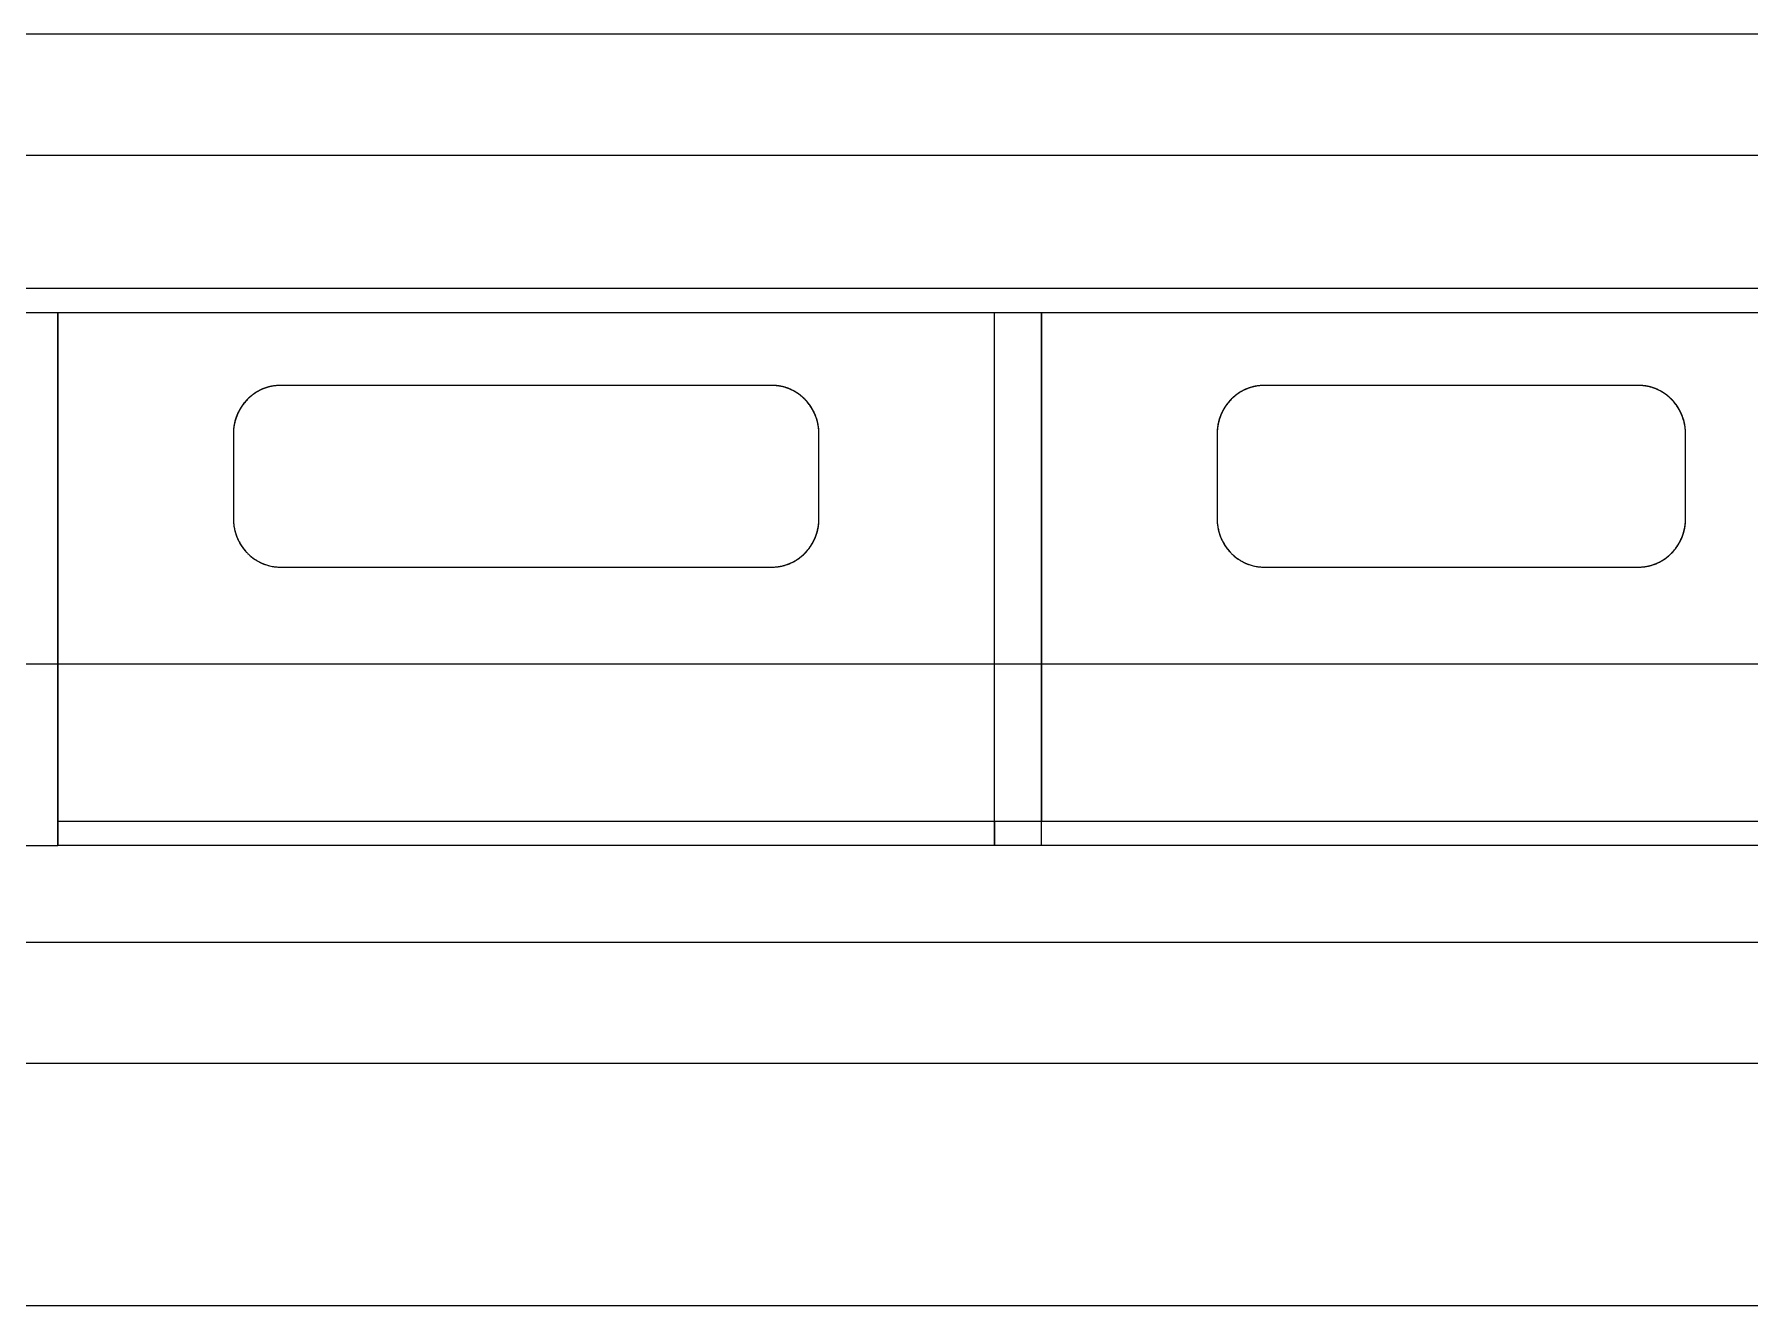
# Model space of a CAD drawing. Header units: millimetres. Extents: x 2680 to 2954, y 1171 to 1387.
# Drawn here: x 2750.29 to 2797.51, y 1268.89 to 1303.89 of the extents above; entities that cross this region are included whole.
import ezdxf

# ---------------------------------------------------------------- set-up
doc = ezdxf.new("R2010")
doc.units = ezdxf.units.MM

msp = doc.modelspace()

# ---------------------------------------------------------------- linework, layer by layer
at = {"color": 7, "linetype": 'Continuous', "lineweight": 15, "extrusion": (-0.253745, -3.38569e-15, 0.967271)}
for p, q in [((2820.574, 1303.892, 37.925), (2704.501, 1303.892, 7.476)), ((2820.574, 1300.558, 37.925), (2704.501, 1300.558, 7.476)), ((2820.574, 1296.892, 37.925), (2704.501, 1296.892, 7.476)), ((2750.93, 1296.225, 19.656), (2704.501, 1296.225, 7.476)), ((2776.724, 1296.225, 26.422), (2750.93, 1296.225, 19.656)), ((2750.93, 1296.225, 19.656), (2750.93, 1282.225, 19.656)), ((2820.574, 1296.225, 37.925), (2750.93, 1296.225, 19.656)), ((2750.93, 1282.225, 19.656), (2750.93, 1296.225, 19.656)), ((2750.93, 1281.558, 19.656), (2750.93, 1296.225, 19.656)), ((2776.724, 1282.225, 26.422), (2776.724, 1296.225, 26.422)), ((2778.014, 1296.225, 26.76), (2776.724, 1296.225, 26.422)), ((2776.724, 1281.558, 26.422), (2776.724, 1296.225, 26.422)), ((2778.014, 1296.225, 26.76), (2778.014, 1282.225, 26.76)), ((2820.574, 1296.225, 37.925), (2778.014, 1296.225, 26.76)), ((2778.014, 1281.558, 26.76), (2778.014, 1296.225, 26.76)), ((2770.598, 1294.225, 24.815), (2757.056, 1294.225, 21.263)), ((2794.458, 1294.225, 31.074), (2784.14, 1294.225, 28.367)), ((2755.767, 1292.892, 20.924), (2755.767, 1290.558, 20.924)), ((2755.767, 1292.892, 20.924), (2755.767, 1290.558, 20.924)), ((2755.767, 1292.892, 20.924), (2755.767, 1290.558, 20.924)), ((2755.767, 1292.892, 20.924), (2755.767, 1290.558, 20.924)), ((2771.888, 1290.558, 25.153), (2771.888, 1292.892, 25.153)), ((2771.888, 1290.558, 25.153), (2771.888, 1292.892, 25.153)), ((2771.888, 1290.558, 25.153), (2771.888, 1292.892, 25.153)), ((2771.888, 1290.558, 25.153), (2771.888, 1292.892, 25.153)), ((2782.85, 1292.892, 28.029), (2782.85, 1290.558, 28.029)), ((2782.85, 1292.892, 28.029), (2782.85, 1290.558, 28.029)), ((2782.85, 1292.892, 28.029), (2782.85, 1290.558, 28.029)), ((2782.85, 1292.892, 28.029), (2782.85, 1290.558, 28.029)), ((2795.747, 1290.558, 31.412), (2795.747, 1292.892, 31.412)), ((2795.747, 1290.558, 31.412), (2795.747, 1292.892, 31.412)), ((2795.747, 1290.558, 31.412), (2795.747, 1292.892, 31.412)), ((2795.747, 1290.558, 31.412), (2795.747, 1292.892, 31.412)), ((2757.056, 1289.225, 21.263), (2770.598, 1289.225, 24.815)), ((2784.14, 1289.225, 28.367), (2794.458, 1289.225, 31.074)), ((2820.574, 1286.549, 37.925), (2704.501, 1286.549, 7.476)), ((2776.724, 1282.225, 26.422), (2750.93, 1282.225, 19.656)), ((2750.93, 1281.558, 19.656), (2750.93, 1282.225, 19.656)), ((2750.93, 1282.225, 19.656), (2750.93, 1281.558, 19.656)), ((2820.574, 1282.225, 37.925), (2750.93, 1282.225, 19.656)), ((2776.724, 1282.225, 26.422), (2776.724, 1281.558, 26.422)), ((2820.574, 1282.225, 37.925), (2778.014, 1282.225, 26.76)), ((2778.014, 1281.558, 26.76), (2778.014, 1282.225, 26.76)), ((2749.318, 1281.558, 19.233), (2750.93, 1281.558, 19.656)), ((2776.724, 1281.558, 26.422), (2750.93, 1281.558, 19.656)), ((2820.574, 1281.558, 37.925), (2750.93, 1281.558, 19.656)), ((2778.014, 1281.558, 26.76), (2776.724, 1281.558, 26.422)), ((2820.574, 1281.558, 37.925), (2778.014, 1281.558, 26.76)), ((2820.574, 1278.892, 37.925), (2704.501, 1278.892, 7.476)), ((2820.574, 1275.558, 37.925), (2704.501, 1275.558, 7.476)), ((2820.574, 1268.892, 37.925), (2704.501, 1268.892, 7.476))]:
    msp.add_line(p, q, dxfattribs=at)
at = {"color": 7, "linetype": 'Continuous', "lineweight": 15}
for points, knots in [([(2757.056, 1294.225, 21.263), (2757.036, 1294.225, 21.257), (2756.995, 1294.224, 21.246), (2756.933, 1294.219, 21.23), (2756.871, 1294.212, 21.214), (2756.802, 1294.2, 21.196), (2756.728, 1294.182, 21.176), (2756.648, 1294.157, 21.156), (2756.571, 1294.128, 21.135), (2756.493, 1294.092, 21.115), (2756.418, 1294.051, 21.095), (2756.344, 1294.004, 21.076), (2756.274, 1293.953, 21.057), (2756.205, 1293.895, 21.039), (2756.137, 1293.829, 21.021), (2756.072, 1293.755, 21.004), (2756.013, 1293.677, 20.989), (2755.967, 1293.606, 20.977), (2755.932, 1293.545, 20.968), (2755.905, 1293.494, 20.961), (2755.881, 1293.442, 20.954), (2755.859, 1293.389, 20.949), (2755.84, 1293.335, 20.943), (2755.822, 1293.28, 20.939), (2755.807, 1293.224, 20.935), (2755.793, 1293.164, 20.931), (2755.782, 1293.1, 20.928), (2755.773, 1293.031, 20.926), (2755.768, 1292.962, 20.925), (2755.767, 1292.915, 20.924), (2755.767, 1292.892, 20.924)], [0, 0, 0, 0, 0.027087, 0.054277, 0.081776, 0.109377, 0.146361, 0.183575, 0.221474, 0.259588, 0.300123, 0.340879, 0.382269, 0.423854, 0.472048, 0.520494, 0.569663, 0.619055, 0.648237, 0.67742, 0.706763, 0.736106, 0.765927, 0.795749, 0.825726, 0.855703, 0.891612, 0.927587, 0.96376, 1, 1, 1, 1]), ([(2757.056, 1294.225, 21.263), (2757.051, 1294.225, 21.261), (2757.017, 1294.225, 21.252), (2756.955, 1294.222, 21.236), (2756.869, 1294.212, 21.213), (2756.783, 1294.196, 21.191), (2756.699, 1294.174, 21.169), (2756.619, 1294.147, 21.148), (2756.541, 1294.115, 21.127), (2756.466, 1294.078, 21.108), (2756.392, 1294.035, 21.088), (2756.319, 1293.987, 21.069), (2756.247, 1293.931, 21.05), (2756.18, 1293.871, 21.033), (2756.114, 1293.804, 21.015), (2756.05, 1293.728, 20.999), (2755.99, 1293.644, 20.983), (2755.936, 1293.556, 20.969), (2755.896, 1293.476, 20.958), (2755.867, 1293.408, 20.951), (2755.845, 1293.352, 20.945), (2755.827, 1293.295, 20.94), (2755.81, 1293.237, 20.936), (2755.796, 1293.178, 20.932), (2755.785, 1293.118, 20.929), (2755.776, 1293.057, 20.927), (2755.769, 1292.982, 20.925), (2755.767, 1292.926, 20.924), (2755.767, 1292.892, 20.924)], [0, 0, 0, 0, 0.0068373, 0.0445267, 0.08249, 0.1212939, 0.1603758, 0.1980198, 0.235886, 0.2743992, 0.3131139, 0.3558665, 0.3988471, 0.4424782, 0.486308, 0.5378128, 0.589589, 0.6421496, 0.6949548, 0.725872, 0.7567899, 0.7878848, 0.8189799, 0.8506148, 0.8822491, 0.9140636, 0.9458784, 1, 1, 1, 1]), ([(2757.056, 1294.225, 21.263), (2757.029, 1294.224, 21.255), (2756.973, 1294.223, 21.241), (2756.889, 1294.215, 21.219), (2756.806, 1294.201, 21.197), (2756.724, 1294.181, 21.175), (2756.646, 1294.157, 21.155), (2756.571, 1294.128, 21.135), (2756.498, 1294.094, 21.116), (2756.435, 1294.06, 21.099), (2756.381, 1294.028, 21.085), (2756.336, 1293.998, 21.074), (2756.293, 1293.967, 21.062), (2756.251, 1293.933, 21.051), (2756.21, 1293.898, 21.041), (2756.171, 1293.862, 21.03), (2756.134, 1293.824, 21.021), (2756.096, 1293.782, 21.011), (2756.057, 1293.735, 21), (2756.019, 1293.684, 20.99), (2755.983, 1293.631, 20.981), (2755.95, 1293.577, 20.972), (2755.919, 1293.521, 20.964), (2755.891, 1293.463, 20.957), (2755.865, 1293.404, 20.95), (2755.844, 1293.346, 20.944), (2755.825, 1293.29, 20.94), (2755.81, 1293.235, 20.936), (2755.797, 1293.18, 20.932), (2755.786, 1293.123, 20.929), (2755.777, 1293.066, 20.927), (2755.771, 1293.008, 20.925), (2755.767, 1292.95, 20.924), (2755.767, 1292.911, 20.924), (2755.767, 1292.892, 20.924)], [0, 0, 0, 0, 0.036113, 0.072489, 0.109676, 0.147131, 0.183108, 0.219295, 0.256089, 0.293069, 0.318434, 0.3438, 0.369361, 0.394922, 0.421032, 0.447142, 0.473415, 0.499688, 0.531753, 0.563819, 0.596123, 0.628428, 0.661428, 0.694429, 0.727647, 0.760866, 0.79039, 0.819915, 0.849583, 0.879252, 0.909363, 0.939474, 0.969737, 1, 1, 1, 1]), ([(2757.056, 1294.225, 21.263), (2757.029, 1294.224, 21.255), (2756.975, 1294.223, 21.241), (2756.895, 1294.215, 21.22), (2756.815, 1294.202, 21.199), (2756.736, 1294.184, 21.178), (2756.658, 1294.161, 21.158), (2756.581, 1294.132, 21.138), (2756.506, 1294.098, 21.118), (2756.433, 1294.06, 21.099), (2756.362, 1294.016, 21.081), (2756.302, 1293.974, 21.065), (2756.25, 1293.933, 21.051), (2756.206, 1293.895, 21.04), (2756.164, 1293.855, 21.029), (2756.124, 1293.814, 21.018), (2756.086, 1293.771, 21.008), (2756.05, 1293.726, 20.998), (2756.015, 1293.68, 20.99), (2755.984, 1293.632, 20.981), (2755.954, 1293.584, 20.973), (2755.927, 1293.535, 20.966), (2755.901, 1293.486, 20.96), (2755.878, 1293.435, 20.953), (2755.857, 1293.383, 20.948), (2755.838, 1293.329, 20.943), (2755.821, 1293.276, 20.938), (2755.804, 1293.213, 20.934), (2755.788, 1293.14, 20.93), (2755.776, 1293.059, 20.927), (2755.768, 1292.976, 20.925), (2755.767, 1292.92, 20.924), (2755.767, 1292.892, 20.924)], [0, 0, 0, 0, 0.0351047, 0.0704519, 0.1057783, 0.141335, 0.1775752, 0.2140325, 0.2519146, 0.2900034, 0.3286796, 0.3675345, 0.39555, 0.4235662, 0.451796, 0.480026, 0.5088614, 0.5376977, 0.5667147, 0.5957321, 0.6243428, 0.6529539, 0.6817122, 0.7104714, 0.7396683, 0.7688655, 0.7982036, 0.8275426, 0.8703827, 0.9133305, 0.9566092, 1, 1, 1, 1]), ([(2771.888, 1292.892, 25.153), (2771.888, 1292.914, 25.153), (2771.887, 1292.96, 25.153), (2771.882, 1293.028, 25.152), (2771.873, 1293.096, 25.149), (2771.861, 1293.164, 25.146), (2771.846, 1293.233, 25.142), (2771.826, 1293.3, 25.137), (2771.804, 1293.368, 25.131), (2771.778, 1293.433, 25.124), (2771.749, 1293.495, 25.117), (2771.717, 1293.556, 25.109), (2771.682, 1293.615, 25.099), (2771.644, 1293.673, 25.089), (2771.602, 1293.73, 25.078), (2771.556, 1293.786, 25.066), (2771.506, 1293.84, 25.053), (2771.448, 1293.896, 25.038), (2771.379, 1293.954, 25.02), (2771.314, 1294.002, 25.003), (2771.258, 1294.038, 24.988), (2771.214, 1294.064, 24.976), (2771.168, 1294.088, 24.965), (2771.122, 1294.11, 24.952), (2771.075, 1294.131, 24.94), (2771.028, 1294.149, 24.928), (2770.979, 1294.166, 24.915), (2770.929, 1294.181, 24.902), (2770.877, 1294.194, 24.888), (2770.824, 1294.205, 24.874), (2770.77, 1294.213, 24.86), (2770.714, 1294.22, 24.845), (2770.657, 1294.224, 24.83), (2770.618, 1294.225, 24.82), (2770.598, 1294.225, 24.815)], [0, 0, 0, 0, 0.035373, 0.070809, 0.106434, 0.142123, 0.17855, 0.215046, 0.251755, 0.288537, 0.323141, 0.35781, 0.392686, 0.427635, 0.463466, 0.499386, 0.535593, 0.571906, 0.618057, 0.664468, 0.688109, 0.711791, 0.735605, 0.759466, 0.782532, 0.805646, 0.828911, 0.852231, 0.876189, 0.900212, 0.924435, 0.948728, 0.974321, 1, 1, 1, 1]), ([(2771.888, 1292.892, 25.153), (2771.887, 1292.917, 25.153), (2771.887, 1292.969, 25.153), (2771.88, 1293.046, 25.151), (2771.869, 1293.124, 25.148), (2771.854, 1293.196, 25.145), (2771.837, 1293.265, 25.14), (2771.817, 1293.329, 25.135), (2771.794, 1293.393, 25.129), (2771.767, 1293.456, 25.122), (2771.737, 1293.518, 25.114), (2771.704, 1293.58, 25.105), (2771.666, 1293.64, 25.095), (2771.629, 1293.694, 25.085), (2771.593, 1293.741, 25.076), (2771.559, 1293.781, 25.067), (2771.523, 1293.821, 25.058), (2771.485, 1293.86, 25.048), (2771.445, 1293.898, 25.037), (2771.403, 1293.934, 25.026), (2771.358, 1293.969, 25.014), (2771.303, 1294.009, 25), (2771.235, 1294.052, 24.982), (2771.153, 1294.097, 24.961), (2771.08, 1294.129, 24.941), (2771.02, 1294.152, 24.926), (2770.96, 1294.172, 24.91), (2770.884, 1294.193, 24.89), (2770.807, 1294.208, 24.87), (2770.744, 1294.217, 24.853), (2770.696, 1294.221, 24.841), (2770.647, 1294.224, 24.828), (2770.615, 1294.225, 24.819), (2770.598, 1294.225, 24.815)], [0, 0, 0, 0, 0.040084, 0.08026, 0.120712, 0.161258, 0.195897, 0.230597, 0.26548, 0.300428, 0.336127, 0.371899, 0.407903, 0.443988, 0.470283, 0.496613, 0.523055, 0.549538, 0.576492, 0.603495, 0.630648, 0.657856, 0.700618, 0.743632, 0.78751, 0.8096, 0.831733, 0.872914, 0.914419, 0.935692, 0.957013, 0.978481, 1, 1, 1, 1]), ([(2771.888, 1292.892, 25.153), (2771.887, 1292.916, 25.153), (2771.887, 1292.965, 25.153), (2771.881, 1293.038, 25.151), (2771.871, 1293.11, 25.149), (2771.858, 1293.18, 25.145), (2771.842, 1293.247, 25.141), (2771.823, 1293.312, 25.136), (2771.8, 1293.376, 25.13), (2771.775, 1293.439, 25.124), (2771.746, 1293.502, 25.116), (2771.713, 1293.564, 25.107), (2771.676, 1293.624, 25.098), (2771.64, 1293.678, 25.088), (2771.605, 1293.726, 25.079), (2771.571, 1293.768, 25.07), (2771.535, 1293.809, 25.061), (2771.497, 1293.848, 25.051), (2771.457, 1293.887, 25.04), (2771.414, 1293.925, 25.029), (2771.37, 1293.961, 25.017), (2771.314, 1294.001, 25.003), (2771.248, 1294.045, 24.985), (2771.167, 1294.089, 24.964), (2771.096, 1294.122, 24.946), (2771.036, 1294.146, 24.93), (2770.99, 1294.162, 24.918), (2770.945, 1294.176, 24.906), (2770.898, 1294.189, 24.894), (2770.851, 1294.199, 24.881), (2770.803, 1294.208, 24.869), (2770.754, 1294.216, 24.856), (2770.703, 1294.221, 24.843), (2770.652, 1294.224, 24.829), (2770.617, 1294.225, 24.82), (2770.599, 1294.225, 24.815), (2770.598, 1294.225, 24.815)], [0, 0, 0, 0, 0.037764, 0.075603, 0.113669, 0.15181, 0.186615, 0.221477, 0.256518, 0.29162, 0.327442, 0.363334, 0.399446, 0.435635, 0.462442, 0.489284, 0.516238, 0.543232, 0.570699, 0.598214, 0.625882, 0.653606, 0.695878, 0.738389, 0.781735, 0.803555, 0.825419, 0.846546, 0.867717, 0.889027, 0.910387, 0.932323, 0.954317, 0.976487, 0.998718, 1, 1, 1, 1]), ([(2771.888, 1292.892, 25.153), (2771.888, 1292.914, 25.153), (2771.887, 1292.959, 25.153), (2771.882, 1293.027, 25.152), (2771.873, 1293.094, 25.15), (2771.862, 1293.161, 25.146), (2771.847, 1293.229, 25.142), (2771.828, 1293.296, 25.138), (2771.806, 1293.362, 25.132), (2771.78, 1293.426, 25.125), (2771.752, 1293.489, 25.118), (2771.72, 1293.55, 25.109), (2771.685, 1293.61, 25.1), (2771.647, 1293.669, 25.09), (2771.605, 1293.727, 25.079), (2771.558, 1293.783, 25.067), (2771.508, 1293.838, 25.054), (2771.45, 1293.894, 25.038), (2771.382, 1293.952, 25.021), (2771.317, 1293.999, 25.004), (2771.262, 1294.035, 24.989), (2771.218, 1294.061, 24.978), (2771.174, 1294.085, 24.966), (2771.118, 1294.113, 24.951), (2771.05, 1294.141, 24.933), (2770.968, 1294.17, 24.912), (2770.883, 1294.193, 24.89), (2770.808, 1294.208, 24.87), (2770.746, 1294.216, 24.854), (2770.697, 1294.221, 24.841), (2770.648, 1294.224, 24.828), (2770.615, 1294.225, 24.819), (2770.598, 1294.225, 24.815)], [0, 0, 0, 0, 0.034981, 0.070021, 0.105242, 0.140523, 0.176496, 0.212533, 0.248767, 0.285068, 0.320205, 0.355407, 0.390813, 0.426292, 0.462645, 0.499086, 0.535813, 0.572644, 0.618453, 0.664511, 0.687958, 0.711445, 0.735062, 0.758725, 0.796952, 0.835412, 0.874663, 0.914214, 0.935526, 0.956891, 0.978418, 1, 1, 1, 1]), ([(2784.14, 1294.225, 28.367), (2784.135, 1294.225, 28.366), (2784.101, 1294.225, 28.357), (2784.038, 1294.222, 28.341), (2783.952, 1294.212, 28.318), (2783.866, 1294.196, 28.296), (2783.783, 1294.174, 28.274), (2783.702, 1294.147, 28.253), (2783.625, 1294.115, 28.232), (2783.55, 1294.078, 28.213), (2783.475, 1294.035, 28.193), (2783.402, 1293.987, 28.174), (2783.331, 1293.931, 28.155), (2783.264, 1293.871, 28.138), (2783.198, 1293.804, 28.12), (2783.134, 1293.728, 28.104), (2783.074, 1293.644, 28.088), (2783.02, 1293.556, 28.074), (2782.98, 1293.476, 28.063), (2782.95, 1293.408, 28.055), (2782.929, 1293.352, 28.05), (2782.91, 1293.295, 28.045), (2782.894, 1293.237, 28.041), (2782.88, 1293.178, 28.037), (2782.868, 1293.118, 28.034), (2782.86, 1293.057, 28.032), (2782.852, 1292.982, 28.03), (2782.851, 1292.926, 28.029), (2782.85, 1292.892, 28.029)], [0, 0, 0, 0, 0.006837, 0.044526, 0.08249, 0.121294, 0.160376, 0.19802, 0.235886, 0.274399, 0.313114, 0.355867, 0.398847, 0.442478, 0.486308, 0.537813, 0.589589, 0.64215, 0.694955, 0.725872, 0.75679, 0.787885, 0.81898, 0.850615, 0.882249, 0.914064, 0.945878, 1, 1, 1, 1]), ([(2784.14, 1294.225, 28.367), (2784.119, 1294.225, 28.362), (2784.078, 1294.224, 28.351), (2784.016, 1294.219, 28.335), (2783.954, 1294.212, 28.319), (2783.886, 1294.2, 28.301), (2783.812, 1294.182, 28.281), (2783.732, 1294.157, 28.26), (2783.654, 1294.128, 28.24), (2783.577, 1294.092, 28.22), (2783.501, 1294.051, 28.2), (2783.428, 1294.004, 28.181), (2783.358, 1293.953, 28.162), (2783.289, 1293.895, 28.144), (2783.221, 1293.829, 28.126), (2783.156, 1293.755, 28.109), (2783.096, 1293.677, 28.094), (2783.05, 1293.606, 28.082), (2783.015, 1293.545, 28.072), (2782.989, 1293.494, 28.065), (2782.965, 1293.442, 28.059), (2782.943, 1293.389, 28.053), (2782.923, 1293.335, 28.048), (2782.906, 1293.28, 28.044), (2782.891, 1293.224, 28.04), (2782.877, 1293.164, 28.036), (2782.866, 1293.1, 28.033), (2782.857, 1293.031, 28.031), (2782.851, 1292.962, 28.029), (2782.851, 1292.915, 28.029), (2782.85, 1292.892, 28.029)], [0, 0, 0, 0, 0.027087, 0.054277, 0.081776, 0.109377, 0.14636, 0.183575, 0.221474, 0.259588, 0.300123, 0.340879, 0.382269, 0.423854, 0.472048, 0.520494, 0.569663, 0.619055, 0.648237, 0.67742, 0.706763, 0.736106, 0.765927, 0.795749, 0.825726, 0.855703, 0.891612, 0.927587, 0.96376, 1, 1, 1, 1]), ([(2784.14, 1294.225, 28.367), (2784.112, 1294.224, 28.36), (2784.057, 1294.223, 28.346), (2783.973, 1294.215, 28.324), (2783.889, 1294.201, 28.302), (2783.808, 1294.181, 28.28), (2783.73, 1294.157, 28.26), (2783.654, 1294.128, 28.24), (2783.581, 1294.094, 28.221), (2783.518, 1294.06, 28.204), (2783.465, 1294.028, 28.19), (2783.42, 1293.998, 28.179), (2783.377, 1293.967, 28.167), (2783.334, 1293.933, 28.156), (2783.294, 1293.898, 28.145), (2783.255, 1293.862, 28.135), (2783.217, 1293.824, 28.125), (2783.179, 1293.782, 28.115), (2783.141, 1293.735, 28.105), (2783.102, 1293.684, 28.095), (2783.066, 1293.631, 28.086), (2783.033, 1293.577, 28.077), (2783.002, 1293.521, 28.069), (2782.974, 1293.463, 28.062), (2782.949, 1293.404, 28.055), (2782.927, 1293.346, 28.049), (2782.909, 1293.29, 28.044), (2782.893, 1293.235, 28.04), (2782.88, 1293.18, 28.037), (2782.869, 1293.123, 28.034), (2782.861, 1293.066, 28.032), (2782.855, 1293.008, 28.03), (2782.851, 1292.95, 28.029), (2782.851, 1292.911, 28.029), (2782.85, 1292.892, 28.029)], [0, 0, 0, 0, 0.036113, 0.072489, 0.109676, 0.147131, 0.183108, 0.219295, 0.256089, 0.293068, 0.318434, 0.3438, 0.369361, 0.394922, 0.421032, 0.447142, 0.473414, 0.499688, 0.531753, 0.563819, 0.596123, 0.628428, 0.661428, 0.694429, 0.727647, 0.760865, 0.790391, 0.819915, 0.849583, 0.879252, 0.909363, 0.939474, 0.969737, 1, 1, 1, 1]), ([(2784.14, 1294.225, 28.367), (2784.113, 1294.224, 28.36), (2784.059, 1294.223, 28.346), (2783.978, 1294.215, 28.325), (2783.898, 1294.202, 28.304), (2783.819, 1294.184, 28.283), (2783.741, 1294.161, 28.263), (2783.665, 1294.132, 28.243), (2783.589, 1294.098, 28.223), (2783.516, 1294.06, 28.204), (2783.446, 1294.016, 28.185), (2783.385, 1293.974, 28.169), (2783.334, 1293.933, 28.156), (2783.29, 1293.895, 28.144), (2783.248, 1293.855, 28.133), (2783.208, 1293.814, 28.123), (2783.17, 1293.771, 28.113), (2783.133, 1293.726, 28.103), (2783.099, 1293.68, 28.094), (2783.067, 1293.632, 28.086), (2783.038, 1293.584, 28.078), (2783.01, 1293.535, 28.071), (2782.985, 1293.486, 28.064), (2782.962, 1293.435, 28.058), (2782.94, 1293.383, 28.053), (2782.921, 1293.329, 28.048), (2782.905, 1293.276, 28.043), (2782.888, 1293.213, 28.039), (2782.872, 1293.14, 28.035), (2782.86, 1293.059, 28.032), (2782.852, 1292.976, 28.029), (2782.851, 1292.92, 28.029), (2782.85, 1292.892, 28.029)], [0, 0, 0, 0, 0.035104, 0.070452, 0.105778, 0.141335, 0.177575, 0.214032, 0.251915, 0.290003, 0.32868, 0.367535, 0.39555, 0.423566, 0.451796, 0.480026, 0.508861, 0.537697, 0.566714, 0.595732, 0.624342, 0.652954, 0.681712, 0.710471, 0.739668, 0.768865, 0.798204, 0.827543, 0.870383, 0.913331, 0.956609, 1, 1, 1, 1]), ([(2795.747, 1292.892, 31.412), (2795.747, 1292.917, 31.412), (2795.746, 1292.969, 31.412), (2795.739, 1293.046, 31.41), (2795.728, 1293.124, 31.407), (2795.714, 1293.196, 31.404), (2795.696, 1293.265, 31.399), (2795.676, 1293.329, 31.394), (2795.653, 1293.393, 31.388), (2795.627, 1293.456, 31.381), (2795.597, 1293.518, 31.373), (2795.563, 1293.58, 31.364), (2795.526, 1293.64, 31.354), (2795.488, 1293.694, 31.344), (2795.452, 1293.741, 31.335), (2795.419, 1293.781, 31.326), (2795.383, 1293.821, 31.317), (2795.345, 1293.86, 31.307), (2795.304, 1293.898, 31.296), (2795.262, 1293.934, 31.285), (2795.218, 1293.969, 31.273), (2795.162, 1294.009, 31.259), (2795.094, 1294.052, 31.241), (2795.012, 1294.097, 31.22), (2794.94, 1294.129, 31.201), (2794.879, 1294.152, 31.185), (2794.819, 1294.172, 31.169), (2794.743, 1294.193, 31.149), (2794.667, 1294.208, 31.129), (2794.604, 1294.217, 31.112), (2794.555, 1294.221, 31.1), (2794.507, 1294.224, 31.087), (2794.474, 1294.225, 31.078), (2794.458, 1294.225, 31.074)], [0, 0, 0, 0, 0.040084, 0.0802596, 0.1207118, 0.1612575, 0.195897, 0.2305963, 0.2654804, 0.3004278, 0.3361269, 0.3718987, 0.4079023, 0.4439882, 0.4702825, 0.4966128, 0.5230547, 0.5495376, 0.5764919, 0.6034941, 0.6306483, 0.6578563, 0.7006179, 0.7436323, 0.7875099, 0.8095988, 0.8317329, 0.8729141, 0.9144194, 0.935692, 0.9570123, 0.9784808, 1, 1, 1, 1]), ([(2795.747, 1292.892, 31.412), (2795.747, 1292.914, 31.412), (2795.746, 1292.96, 31.412), (2795.741, 1293.028, 31.411), (2795.733, 1293.096, 31.409), (2795.721, 1293.164, 31.405), (2795.705, 1293.233, 31.401), (2795.686, 1293.3, 31.396), (2795.663, 1293.368, 31.39), (2795.637, 1293.433, 31.383), (2795.608, 1293.495, 31.376), (2795.577, 1293.556, 31.368), (2795.542, 1293.615, 31.358), (2795.503, 1293.673, 31.348), (2795.461, 1293.73, 31.337), (2795.415, 1293.786, 31.325), (2795.365, 1293.84, 31.312), (2795.307, 1293.896, 31.297), (2795.239, 1293.954, 31.279), (2795.173, 1294.002, 31.262), (2795.117, 1294.038, 31.247), (2795.073, 1294.064, 31.236), (2795.028, 1294.088, 31.224), (2794.982, 1294.11, 31.212), (2794.935, 1294.131, 31.199), (2794.887, 1294.149, 31.187), (2794.838, 1294.166, 31.174), (2794.788, 1294.181, 31.161), (2794.736, 1294.194, 31.147), (2794.683, 1294.205, 31.133), (2794.629, 1294.213, 31.119), (2794.573, 1294.22, 31.104), (2794.516, 1294.224, 31.089), (2794.477, 1294.225, 31.079), (2794.458, 1294.225, 31.074)], [0, 0, 0, 0, 0.035373, 0.070809, 0.106434, 0.142123, 0.17855, 0.215046, 0.251755, 0.288537, 0.323141, 0.35781, 0.392686, 0.427635, 0.463466, 0.499385, 0.535593, 0.571905, 0.618056, 0.664468, 0.688108, 0.71179, 0.735604, 0.759465, 0.782531, 0.805645, 0.82891, 0.85223, 0.876188, 0.900211, 0.924435, 0.948728, 0.97432, 1, 1, 1, 1]), ([(2795.747, 1292.892, 31.412), (2795.747, 1292.916, 31.412), (2795.746, 1292.965, 31.412), (2795.74, 1293.038, 31.41), (2795.73, 1293.11, 31.408), (2795.717, 1293.18, 31.405), (2795.701, 1293.247, 31.4), (2795.682, 1293.312, 31.395), (2795.66, 1293.376, 31.389), (2795.634, 1293.439, 31.383), (2795.605, 1293.502, 31.375), (2795.572, 1293.564, 31.366), (2795.536, 1293.624, 31.357), (2795.499, 1293.678, 31.347), (2795.464, 1293.726, 31.338), (2795.43, 1293.768, 31.329), (2795.394, 1293.809, 31.32), (2795.356, 1293.848, 31.31), (2795.316, 1293.887, 31.299), (2795.274, 1293.925, 31.288), (2795.229, 1293.961, 31.276), (2795.174, 1294.001, 31.262), (2795.107, 1294.045, 31.244), (2795.026, 1294.089, 31.223), (2794.955, 1294.122, 31.205), (2794.895, 1294.146, 31.189), (2794.85, 1294.162, 31.177), (2794.804, 1294.176, 31.165), (2794.758, 1294.189, 31.153), (2794.711, 1294.199, 31.14), (2794.662, 1294.208, 31.128), (2794.613, 1294.216, 31.115), (2794.563, 1294.221, 31.102), (2794.512, 1294.224, 31.088), (2794.477, 1294.225, 31.079), (2794.459, 1294.225, 31.074), (2794.458, 1294.225, 31.074)], [0, 0, 0, 0, 0.0377635, 0.0756028, 0.1136685, 0.1518102, 0.1866146, 0.2214764, 0.2565174, 0.2916192, 0.3274422, 0.3633345, 0.3994458, 0.4356345, 0.462442, 0.489284, 0.5162378, 0.5432322, 0.5706989, 0.5982133, 0.6258822, 0.6536057, 0.6958775, 0.7383885, 0.781735, 0.8035553, 0.8254191, 0.8465461, 0.8677165, 0.8890265, 0.9103857, 0.9323231, 0.9543162, 0.9764865, 0.9987179, 1, 1, 1, 1]), ([(2795.747, 1292.892, 31.412), (2795.747, 1292.914, 31.412), (2795.746, 1292.959, 31.412), (2795.741, 1293.027, 31.411), (2795.733, 1293.094, 31.409), (2795.721, 1293.161, 31.406), (2795.706, 1293.229, 31.402), (2795.687, 1293.296, 31.397), (2795.665, 1293.362, 31.391), (2795.64, 1293.426, 31.384), (2795.611, 1293.489, 31.377), (2795.58, 1293.55, 31.368), (2795.545, 1293.61, 31.359), (2795.506, 1293.669, 31.349), (2795.464, 1293.727, 31.338), (2795.418, 1293.783, 31.326), (2795.367, 1293.838, 31.313), (2795.309, 1293.894, 31.297), (2795.242, 1293.952, 31.28), (2795.176, 1293.999, 31.263), (2795.121, 1294.035, 31.248), (2795.078, 1294.061, 31.237), (2795.033, 1294.085, 31.225), (2794.977, 1294.113, 31.21), (2794.909, 1294.141, 31.193), (2794.828, 1294.17, 31.171), (2794.743, 1294.193, 31.149), (2794.668, 1294.208, 31.129), (2794.606, 1294.216, 31.113), (2794.557, 1294.221, 31.1), (2794.507, 1294.224, 31.087), (2794.474, 1294.225, 31.078), (2794.458, 1294.225, 31.074)], [0, 0, 0, 0, 0.034981, 0.070021, 0.105242, 0.140523, 0.176496, 0.212533, 0.248767, 0.285067, 0.320204, 0.355406, 0.390813, 0.426291, 0.462645, 0.499086, 0.535813, 0.572644, 0.618453, 0.66451, 0.687957, 0.711445, 0.735062, 0.758726, 0.796952, 0.835412, 0.874662, 0.914213, 0.935525, 0.95689, 0.978418, 1, 1, 1, 1]), ([(2755.767, 1290.558, 20.924), (2755.767, 1290.538, 20.924), (2755.767, 1290.498, 20.924), (2755.772, 1290.437, 20.926), (2755.778, 1290.377, 20.927), (2755.788, 1290.316, 20.93), (2755.8, 1290.255, 20.933), (2755.815, 1290.194, 20.937), (2755.833, 1290.134, 20.942), (2755.858, 1290.064, 20.948), (2755.89, 1289.988, 20.956), (2755.927, 1289.913, 20.966), (2755.964, 1289.849, 20.976), (2755.999, 1289.795, 20.985), (2756.036, 1289.742, 20.995), (2756.077, 1289.69, 21.006), (2756.125, 1289.635, 21.018), (2756.182, 1289.577, 21.033), (2756.24, 1289.525, 21.049), (2756.295, 1289.482, 21.063), (2756.353, 1289.44, 21.078), (2756.422, 1289.396, 21.096), (2756.5, 1289.354, 21.117), (2756.577, 1289.319, 21.137), (2756.644, 1289.294, 21.154), (2756.704, 1289.275, 21.17), (2756.766, 1289.258, 21.186), (2756.838, 1289.243, 21.205), (2756.916, 1289.232, 21.226), (2756.989, 1289.226, 21.245), (2757.034, 1289.225, 21.257), (2757.056, 1289.225, 21.263)], [0, 0, 0, 0, 0.0308421, 0.0618087, 0.0927752, 0.124168, 0.1555606, 0.1873979, 0.2192343, 0.2512206, 0.2976292, 0.3440367, 0.3755514, 0.4070657, 0.4391359, 0.4712062, 0.5034689, 0.5457584, 0.5880463, 0.6167983, 0.6455499, 0.6895735, 0.7335952, 0.7710748, 0.8085534, 0.834005, 0.8594565, 0.8983628, 0.9372687, 0.9685816, 1, 1, 1, 1]), ([(2755.767, 1290.558, 20.924), (2755.767, 1290.538, 20.924), (2755.767, 1290.498, 20.924), (2755.772, 1290.437, 20.926), (2755.778, 1290.377, 20.927), (2755.788, 1290.316, 20.93), (2755.8, 1290.255, 20.933), (2755.815, 1290.194, 20.937), (2755.833, 1290.134, 20.942), (2755.858, 1290.064, 20.948), (2755.89, 1289.988, 20.956), (2755.927, 1289.913, 20.966), (2755.964, 1289.849, 20.976), (2755.999, 1289.795, 20.985), (2756.036, 1289.742, 20.995), (2756.077, 1289.69, 21.006), (2756.125, 1289.635, 21.018), (2756.182, 1289.577, 21.033), (2756.24, 1289.525, 21.049), (2756.295, 1289.482, 21.063), (2756.353, 1289.44, 21.078), (2756.422, 1289.396, 21.096), (2756.5, 1289.354, 21.117), (2756.577, 1289.319, 21.137), (2756.644, 1289.294, 21.154), (2756.704, 1289.275, 21.17), (2756.766, 1289.258, 21.186), (2756.838, 1289.243, 21.205), (2756.916, 1289.232, 21.226), (2756.989, 1289.226, 21.245), (2757.034, 1289.225, 21.257), (2757.056, 1289.225, 21.263)], [0, 0, 0, 0, 0.0308421, 0.0618087, 0.0927752, 0.124168, 0.1555606, 0.1873979, 0.2192343, 0.2512206, 0.2976292, 0.3440367, 0.3755514, 0.4070657, 0.4391359, 0.4712062, 0.5034689, 0.5457584, 0.5880463, 0.6167983, 0.6455499, 0.6895735, 0.7335952, 0.7710748, 0.8085534, 0.834005, 0.8594565, 0.8983628, 0.9372687, 0.9685816, 1, 1, 1, 1]), ([(2755.767, 1290.558, 20.924), (2755.767, 1290.539, 20.924), (2755.767, 1290.499, 20.924), (2755.771, 1290.44, 20.925), (2755.778, 1290.38, 20.927), (2755.787, 1290.321, 20.93), (2755.799, 1290.261, 20.933), (2755.813, 1290.201, 20.936), (2755.831, 1290.142, 20.941), (2755.854, 1290.074, 20.947), (2755.885, 1289.998, 20.955), (2755.921, 1289.925, 20.965), (2755.956, 1289.862, 20.974), (2755.989, 1289.808, 20.983), (2756.026, 1289.756, 20.992), (2756.065, 1289.705, 21.002), (2756.111, 1289.65, 21.015), (2756.166, 1289.593, 21.029), (2756.222, 1289.54, 21.044), (2756.275, 1289.497, 21.058), (2756.331, 1289.455, 21.072), (2756.398, 1289.41, 21.09), (2756.474, 1289.367, 21.11), (2756.55, 1289.331, 21.13), (2756.616, 1289.304, 21.147), (2756.676, 1289.284, 21.163), (2756.737, 1289.266, 21.179), (2756.809, 1289.249, 21.198), (2756.891, 1289.235, 21.219), (2756.974, 1289.227, 21.241), (2757.029, 1289.225, 21.255), (2757.056, 1289.225, 21.263)], [0, 0, 0, 0, 0.030055, 0.060232, 0.090408, 0.120999, 0.151589, 0.182611, 0.213634, 0.244801, 0.290025, 0.335247, 0.365947, 0.396646, 0.427875, 0.459104, 0.490513, 0.532196, 0.573878, 0.602195, 0.630512, 0.673825, 0.717137, 0.754958, 0.792778, 0.818444, 0.844111, 0.883314, 0.922518, 0.961166, 1, 1, 1, 1]), ([(2755.767, 1290.558, 20.924), (2755.767, 1290.539, 20.924), (2755.767, 1290.499, 20.924), (2755.771, 1290.44, 20.925), (2755.778, 1290.38, 20.927), (2755.787, 1290.321, 20.93), (2755.799, 1290.261, 20.933), (2755.813, 1290.201, 20.936), (2755.831, 1290.142, 20.941), (2755.854, 1290.074, 20.947), (2755.885, 1289.998, 20.955), (2755.921, 1289.925, 20.965), (2755.956, 1289.862, 20.974), (2755.989, 1289.808, 20.983), (2756.026, 1289.756, 20.992), (2756.065, 1289.705, 21.002), (2756.111, 1289.65, 21.015), (2756.166, 1289.593, 21.029), (2756.222, 1289.54, 21.044), (2756.275, 1289.497, 21.058), (2756.331, 1289.455, 21.072), (2756.398, 1289.41, 21.09), (2756.474, 1289.367, 21.11), (2756.55, 1289.331, 21.13), (2756.616, 1289.304, 21.147), (2756.676, 1289.284, 21.163), (2756.737, 1289.266, 21.179), (2756.809, 1289.249, 21.198), (2756.891, 1289.235, 21.219), (2756.974, 1289.227, 21.241), (2757.029, 1289.225, 21.255), (2757.056, 1289.225, 21.263)], [0, 0, 0, 0, 0.030055, 0.060232, 0.090408, 0.120999, 0.151589, 0.182611, 0.213634, 0.244801, 0.290025, 0.335247, 0.365947, 0.396646, 0.427875, 0.459104, 0.490513, 0.532196, 0.573878, 0.602195, 0.630512, 0.673825, 0.717137, 0.754958, 0.792778, 0.818444, 0.844111, 0.883314, 0.922518, 0.961166, 1, 1, 1, 1]), ([(2770.598, 1289.225, 24.815), (2770.627, 1289.225, 24.822), (2770.684, 1289.227, 24.837), (2770.772, 1289.236, 24.861), (2770.864, 1289.252, 24.885), (2770.959, 1289.277, 24.91), (2771.052, 1289.309, 24.934), (2771.142, 1289.348, 24.958), (2771.229, 1289.394, 24.98), (2771.311, 1289.446, 25.002), (2771.39, 1289.505, 25.023), (2771.466, 1289.57, 25.043), (2771.537, 1289.642, 25.061), (2771.603, 1289.72, 25.079), (2771.663, 1289.803, 25.094), (2771.708, 1289.877, 25.106), (2771.741, 1289.939, 25.115), (2771.765, 1289.988, 25.121), (2771.786, 1290.038, 25.127), (2771.806, 1290.089, 25.132), (2771.824, 1290.141, 25.136), (2771.839, 1290.194, 25.141), (2771.853, 1290.248, 25.144), (2771.865, 1290.305, 25.147), (2771.875, 1290.365, 25.15), (2771.882, 1290.429, 25.152), (2771.887, 1290.494, 25.153), (2771.888, 1290.537, 25.153), (2771.888, 1290.558, 25.153)], [0, 0, 0, 0, 0.03956, 0.079334, 0.124255, 0.169483, 0.215657, 0.262149, 0.308086, 0.354313, 0.401424, 0.448825, 0.498005, 0.547483, 0.597854, 0.648515, 0.675589, 0.702664, 0.729899, 0.757136, 0.784859, 0.812581, 0.840463, 0.868344, 0.901105, 0.933928, 0.966933, 1, 1, 1, 1]), ([(2770.598, 1289.225, 24.815), (2770.62, 1289.225, 24.821), (2770.665, 1289.226, 24.832), (2770.731, 1289.231, 24.85), (2770.798, 1289.24, 24.867), (2770.874, 1289.255, 24.887), (2770.958, 1289.277, 24.909), (2771.05, 1289.308, 24.933), (2771.14, 1289.347, 24.957), (2771.227, 1289.393, 24.98), (2771.31, 1289.445, 25.002), (2771.389, 1289.504, 25.023), (2771.464, 1289.569, 25.042), (2771.535, 1289.64, 25.061), (2771.601, 1289.718, 25.078), (2771.662, 1289.802, 25.094), (2771.716, 1289.891, 25.108), (2771.756, 1289.969, 25.119), (2771.785, 1290.035, 25.126), (2771.805, 1290.087, 25.132), (2771.823, 1290.139, 25.136), (2771.839, 1290.193, 25.14), (2771.853, 1290.247, 25.144), (2771.864, 1290.302, 25.147), (2771.874, 1290.358, 25.15), (2771.881, 1290.419, 25.152), (2771.887, 1290.486, 25.153), (2771.887, 1290.534, 25.153), (2771.888, 1290.558, 25.153)], [0, 0, 0, 0, 0.030849, 0.0618, 0.093058, 0.12442, 0.16936, 0.2146, 0.260764, 0.307235, 0.353777, 0.400611, 0.448324, 0.496324, 0.546588, 0.597154, 0.648627, 0.700393, 0.728159, 0.755925, 0.783857, 0.81179, 0.840225, 0.86866, 0.89726, 0.92586, 0.962887, 1, 1, 1, 1]), ([(2770.598, 1289.225, 24.815), (2770.618, 1289.225, 24.82), (2770.659, 1289.226, 24.831), (2770.72, 1289.23, 24.847), (2770.781, 1289.238, 24.863), (2770.854, 1289.251, 24.882), (2770.938, 1289.271, 24.904), (2771.033, 1289.302, 24.929), (2771.126, 1289.34, 24.953), (2771.216, 1289.386, 24.977), (2771.301, 1289.439, 24.999), (2771.383, 1289.498, 25.021), (2771.459, 1289.564, 25.041), (2771.532, 1289.636, 25.06), (2771.599, 1289.715, 25.077), (2771.66, 1289.799, 25.094), (2771.715, 1289.889, 25.108), (2771.755, 1289.967, 25.119), (2771.784, 1290.033, 25.126), (2771.804, 1290.084, 25.131), (2771.822, 1290.136, 25.136), (2771.838, 1290.189, 25.14), (2771.852, 1290.243, 25.144), (2771.863, 1290.297, 25.147), (2771.873, 1290.352, 25.149), (2771.881, 1290.414, 25.151), (2771.887, 1290.483, 25.153), (2771.887, 1290.533, 25.153), (2771.888, 1290.558, 25.153)], [0, 0, 0, 0, 0.028571, 0.057216, 0.086091, 0.115041, 0.161429, 0.208132, 0.255808, 0.303813, 0.351304, 0.3991, 0.447827, 0.496862, 0.547188, 0.597827, 0.649405, 0.701291, 0.728598, 0.755906, 0.783381, 0.810855, 0.838833, 0.866812, 0.894956, 0.923099, 0.961499, 1, 1, 1, 1]), ([(2770.598, 1289.225, 24.815), (2770.625, 1289.225, 24.822), (2770.679, 1289.226, 24.836), (2770.765, 1289.235, 24.859), (2770.857, 1289.251, 24.883), (2770.953, 1289.275, 24.908), (2771.049, 1289.308, 24.933), (2771.141, 1289.348, 24.958), (2771.23, 1289.394, 24.981), (2771.315, 1289.448, 25.003), (2771.395, 1289.508, 25.024), (2771.472, 1289.576, 25.044), (2771.543, 1289.649, 25.063), (2771.609, 1289.729, 25.08), (2771.669, 1289.813, 25.096), (2771.714, 1289.888, 25.108), (2771.747, 1289.951, 25.116), (2771.778, 1290.017, 25.124), (2771.805, 1290.084, 25.131), (2771.827, 1290.153, 25.137), (2771.842, 1290.206, 25.141), (2771.855, 1290.259, 25.145), (2771.867, 1290.315, 25.148), (2771.876, 1290.374, 25.15), (2771.883, 1290.435, 25.152), (2771.887, 1290.497, 25.153), (2771.888, 1290.538, 25.153), (2771.888, 1290.558, 25.153)], [0, 0, 0, 0, 0.037638, 0.075447, 0.121843, 0.168557, 0.216261, 0.2643, 0.311412, 0.35883, 0.407184, 0.455847, 0.505449, 0.555361, 0.606207, 0.657358, 0.684173, 0.710989, 0.764936, 0.792409, 0.819883, 0.847517, 0.875152, 0.906227, 0.937357, 0.968652, 1, 1, 1, 1]), ([(2782.85, 1290.558, 28.029), (2782.851, 1290.538, 28.029), (2782.851, 1290.498, 28.029), (2782.855, 1290.437, 28.03), (2782.862, 1290.377, 28.032), (2782.871, 1290.316, 28.035), (2782.884, 1290.255, 28.038), (2782.899, 1290.194, 28.042), (2782.917, 1290.134, 28.047), (2782.941, 1290.064, 28.053), (2782.973, 1289.988, 28.061), (2783.011, 1289.913, 28.071), (2783.047, 1289.849, 28.081), (2783.082, 1289.795, 28.09), (2783.12, 1289.742, 28.1), (2783.161, 1289.69, 28.111), (2783.209, 1289.635, 28.123), (2783.265, 1289.577, 28.138), (2783.324, 1289.525, 28.153), (2783.378, 1289.482, 28.168), (2783.436, 1289.44, 28.183), (2783.506, 1289.396, 28.201), (2783.584, 1289.354, 28.222), (2783.661, 1289.319, 28.242), (2783.728, 1289.294, 28.259), (2783.788, 1289.275, 28.275), (2783.85, 1289.258, 28.291), (2783.922, 1289.243, 28.31), (2784, 1289.232, 28.331), (2784.072, 1289.226, 28.35), (2784.117, 1289.225, 28.362), (2784.14, 1289.225, 28.367)], [0, 0, 0, 0, 0.030842, 0.061809, 0.092775, 0.124168, 0.155561, 0.187398, 0.219234, 0.251221, 0.297629, 0.344037, 0.375552, 0.407066, 0.439136, 0.471206, 0.503469, 0.545759, 0.588047, 0.616798, 0.64555, 0.689573, 0.733595, 0.771075, 0.808553, 0.834006, 0.859457, 0.898363, 0.937269, 0.968582, 1, 1, 1, 1]), ([(2782.85, 1290.558, 28.029), (2782.851, 1290.538, 28.029), (2782.851, 1290.498, 28.029), (2782.855, 1290.437, 28.03), (2782.862, 1290.377, 28.032), (2782.871, 1290.316, 28.035), (2782.884, 1290.255, 28.038), (2782.899, 1290.194, 28.042), (2782.917, 1290.134, 28.047), (2782.941, 1290.064, 28.053), (2782.973, 1289.988, 28.061), (2783.011, 1289.913, 28.071), (2783.047, 1289.849, 28.081), (2783.082, 1289.795, 28.09), (2783.12, 1289.742, 28.1), (2783.161, 1289.69, 28.111), (2783.209, 1289.635, 28.123), (2783.265, 1289.577, 28.138), (2783.324, 1289.525, 28.153), (2783.378, 1289.482, 28.168), (2783.436, 1289.44, 28.183), (2783.506, 1289.396, 28.201), (2783.584, 1289.354, 28.222), (2783.661, 1289.319, 28.242), (2783.728, 1289.294, 28.259), (2783.788, 1289.275, 28.275), (2783.85, 1289.258, 28.291), (2783.922, 1289.243, 28.31), (2784, 1289.232, 28.331), (2784.072, 1289.226, 28.35), (2784.117, 1289.225, 28.362), (2784.14, 1289.225, 28.367)], [0, 0, 0, 0, 0.030842, 0.061809, 0.092775, 0.124168, 0.155561, 0.187398, 0.219234, 0.251221, 0.297629, 0.344037, 0.375552, 0.407066, 0.439136, 0.471206, 0.503469, 0.545759, 0.588047, 0.616798, 0.64555, 0.689573, 0.733595, 0.771075, 0.808553, 0.834006, 0.859457, 0.898363, 0.937269, 0.968582, 1, 1, 1, 1]), ([(2782.85, 1290.558, 28.029), (2782.851, 1290.539, 28.029), (2782.851, 1290.499, 28.029), (2782.855, 1290.44, 28.03), (2782.861, 1290.38, 28.032), (2782.87, 1290.321, 28.034), (2782.882, 1290.261, 28.038), (2782.897, 1290.201, 28.041), (2782.914, 1290.142, 28.046), (2782.938, 1290.074, 28.052), (2782.968, 1289.998, 28.06), (2783.004, 1289.925, 28.07), (2783.04, 1289.862, 28.079), (2783.073, 1289.808, 28.088), (2783.109, 1289.756, 28.097), (2783.148, 1289.705, 28.107), (2783.195, 1289.65, 28.119), (2783.249, 1289.593, 28.134), (2783.306, 1289.54, 28.149), (2783.359, 1289.497, 28.163), (2783.415, 1289.455, 28.177), (2783.482, 1289.41, 28.195), (2783.558, 1289.367, 28.215), (2783.633, 1289.331, 28.235), (2783.7, 1289.304, 28.252), (2783.759, 1289.284, 28.268), (2783.821, 1289.266, 28.284), (2783.893, 1289.249, 28.303), (2783.975, 1289.235, 28.324), (2784.057, 1289.227, 28.346), (2784.112, 1289.225, 28.36), (2784.14, 1289.225, 28.367)], [0, 0, 0, 0, 0.030055, 0.060232, 0.090408, 0.120999, 0.151589, 0.182611, 0.213634, 0.244801, 0.290025, 0.335247, 0.365947, 0.396646, 0.427876, 0.459104, 0.490514, 0.532196, 0.573878, 0.602195, 0.630512, 0.673825, 0.717137, 0.754958, 0.792778, 0.818444, 0.844111, 0.883315, 0.922518, 0.961167, 1, 1, 1, 1]), ([(2782.85, 1290.558, 28.029), (2782.851, 1290.539, 28.029), (2782.851, 1290.499, 28.029), (2782.855, 1290.44, 28.03), (2782.861, 1290.38, 28.032), (2782.87, 1290.321, 28.034), (2782.882, 1290.261, 28.038), (2782.897, 1290.201, 28.041), (2782.914, 1290.142, 28.046), (2782.938, 1290.074, 28.052), (2782.968, 1289.998, 28.06), (2783.004, 1289.925, 28.07), (2783.04, 1289.862, 28.079), (2783.073, 1289.808, 28.088), (2783.109, 1289.756, 28.097), (2783.148, 1289.705, 28.107), (2783.195, 1289.65, 28.119), (2783.249, 1289.593, 28.134), (2783.306, 1289.54, 28.149), (2783.359, 1289.497, 28.163), (2783.415, 1289.455, 28.177), (2783.482, 1289.41, 28.195), (2783.558, 1289.367, 28.215), (2783.633, 1289.331, 28.235), (2783.7, 1289.304, 28.252), (2783.759, 1289.284, 28.268), (2783.821, 1289.266, 28.284), (2783.893, 1289.249, 28.303), (2783.975, 1289.235, 28.324), (2784.057, 1289.227, 28.346), (2784.112, 1289.225, 28.36), (2784.14, 1289.225, 28.367)], [0, 0, 0, 0, 0.030055, 0.060232, 0.090408, 0.120999, 0.151589, 0.182611, 0.213634, 0.244801, 0.290025, 0.335247, 0.365947, 0.396646, 0.427876, 0.459104, 0.490514, 0.532196, 0.573878, 0.602195, 0.630512, 0.673825, 0.717137, 0.754958, 0.792778, 0.818444, 0.844111, 0.883315, 0.922518, 0.961167, 1, 1, 1, 1]), ([(2794.458, 1289.225, 31.074), (2794.48, 1289.225, 31.08), (2794.524, 1289.226, 31.091), (2794.591, 1289.231, 31.109), (2794.657, 1289.24, 31.126), (2794.733, 1289.255, 31.146), (2794.817, 1289.277, 31.168), (2794.909, 1289.308, 31.193), (2794.999, 1289.347, 31.216), (2795.086, 1289.393, 31.239), (2795.17, 1289.445, 31.261), (2795.249, 1289.504, 31.282), (2795.324, 1289.569, 31.301), (2795.395, 1289.64, 31.32), (2795.461, 1289.718, 31.337), (2795.521, 1289.802, 31.353), (2795.576, 1289.891, 31.367), (2795.616, 1289.969, 31.378), (2795.644, 1290.035, 31.385), (2795.664, 1290.087, 31.391), (2795.682, 1290.139, 31.395), (2795.698, 1290.193, 31.4), (2795.712, 1290.247, 31.403), (2795.724, 1290.302, 31.406), (2795.733, 1290.358, 31.409), (2795.741, 1290.419, 31.411), (2795.746, 1290.486, 31.412), (2795.747, 1290.534, 31.412), (2795.747, 1290.558, 31.412)], [0, 0, 0, 0, 0.0308501, 0.0618011, 0.0930587, 0.124421, 0.1693605, 0.2146007, 0.2607645, 0.3072355, 0.3537775, 0.4006114, 0.4483243, 0.4963243, 0.5465884, 0.597155, 0.6486274, 0.7003927, 0.7281589, 0.7559249, 0.7838571, 0.8117901, 0.8402253, 0.8686603, 0.8972599, 0.9258598, 0.9628869, 1, 1, 1, 1]), ([(2794.458, 1289.225, 31.074), (2794.486, 1289.225, 31.081), (2794.543, 1289.227, 31.096), (2794.632, 1289.236, 31.12), (2794.723, 1289.252, 31.144), (2794.818, 1289.277, 31.169), (2794.911, 1289.309, 31.193), (2795.001, 1289.348, 31.217), (2795.088, 1289.394, 31.239), (2795.171, 1289.446, 31.261), (2795.25, 1289.505, 31.282), (2795.325, 1289.57, 31.302), (2795.396, 1289.642, 31.32), (2795.462, 1289.72, 31.338), (2795.522, 1289.803, 31.353), (2795.567, 1289.877, 31.365), (2795.6, 1289.939, 31.374), (2795.624, 1289.988, 31.38), (2795.646, 1290.038, 31.386), (2795.665, 1290.089, 31.391), (2795.683, 1290.141, 31.396), (2795.699, 1290.194, 31.4), (2795.712, 1290.248, 31.403), (2795.724, 1290.305, 31.406), (2795.734, 1290.365, 31.409), (2795.742, 1290.429, 31.411), (2795.746, 1290.494, 31.412), (2795.747, 1290.537, 31.412), (2795.747, 1290.558, 31.412)], [0, 0, 0, 0, 0.039561, 0.079334, 0.124256, 0.169484, 0.215658, 0.26215, 0.308086, 0.354314, 0.401425, 0.448825, 0.498005, 0.547483, 0.597854, 0.648515, 0.67559, 0.702664, 0.7299, 0.757136, 0.784859, 0.812581, 0.840463, 0.868344, 0.901105, 0.933928, 0.966933, 1, 1, 1, 1]), ([(2794.458, 1289.225, 31.074), (2794.478, 1289.225, 31.079), (2794.519, 1289.226, 31.09), (2794.58, 1289.23, 31.106), (2794.641, 1289.238, 31.122), (2794.713, 1289.251, 31.141), (2794.798, 1289.271, 31.163), (2794.892, 1289.302, 31.188), (2794.985, 1289.34, 31.213), (2795.075, 1289.386, 31.236), (2795.161, 1289.439, 31.258), (2795.242, 1289.498, 31.28), (2795.319, 1289.564, 31.3), (2795.391, 1289.636, 31.319), (2795.458, 1289.715, 31.337), (2795.52, 1289.799, 31.353), (2795.574, 1289.889, 31.367), (2795.615, 1289.967, 31.378), (2795.643, 1290.033, 31.385), (2795.663, 1290.084, 31.39), (2795.681, 1290.136, 31.395), (2795.697, 1290.189, 31.399), (2795.711, 1290.243, 31.403), (2795.723, 1290.297, 31.406), (2795.732, 1290.352, 31.408), (2795.74, 1290.414, 31.411), (2795.746, 1290.483, 31.412), (2795.747, 1290.533, 31.412), (2795.747, 1290.558, 31.412)], [0, 0, 0, 0, 0.028571, 0.057217, 0.086092, 0.115043, 0.161429, 0.208133, 0.255809, 0.303813, 0.351304, 0.399101, 0.447827, 0.496862, 0.547189, 0.597827, 0.649405, 0.701291, 0.728599, 0.755906, 0.783381, 0.810855, 0.838833, 0.866812, 0.894955, 0.923099, 0.961499, 1, 1, 1, 1]), ([(2794.458, 1289.225, 31.074), (2794.484, 1289.225, 31.081), (2794.538, 1289.226, 31.095), (2794.624, 1289.235, 31.118), (2794.716, 1289.251, 31.142), (2794.813, 1289.275, 31.167), (2794.908, 1289.308, 31.192), (2795.001, 1289.348, 31.217), (2795.089, 1289.394, 31.24), (2795.174, 1289.448, 31.262), (2795.255, 1289.508, 31.283), (2795.331, 1289.576, 31.303), (2795.403, 1289.649, 31.322), (2795.469, 1289.729, 31.339), (2795.529, 1289.813, 31.355), (2795.574, 1289.888, 31.367), (2795.606, 1289.951, 31.375), (2795.637, 1290.017, 31.383), (2795.664, 1290.084, 31.391), (2795.687, 1290.153, 31.396), (2795.702, 1290.206, 31.4), (2795.715, 1290.259, 31.404), (2795.726, 1290.315, 31.407), (2795.735, 1290.374, 31.409), (2795.742, 1290.435, 31.411), (2795.746, 1290.497, 31.412), (2795.747, 1290.538, 31.412), (2795.747, 1290.558, 31.412)], [0, 0, 0, 0, 0.037638, 0.075447, 0.121843, 0.168558, 0.216261, 0.264301, 0.311412, 0.35883, 0.407183, 0.455847, 0.50545, 0.555361, 0.606207, 0.657358, 0.684173, 0.710989, 0.764936, 0.792409, 0.819883, 0.847517, 0.875152, 0.906227, 0.937357, 0.968652, 1, 1, 1, 1])]:
    msp.add_open_spline(points, degree=3, knots=knots, dxfattribs=at)

doc.saveas('drawing.dxf')
